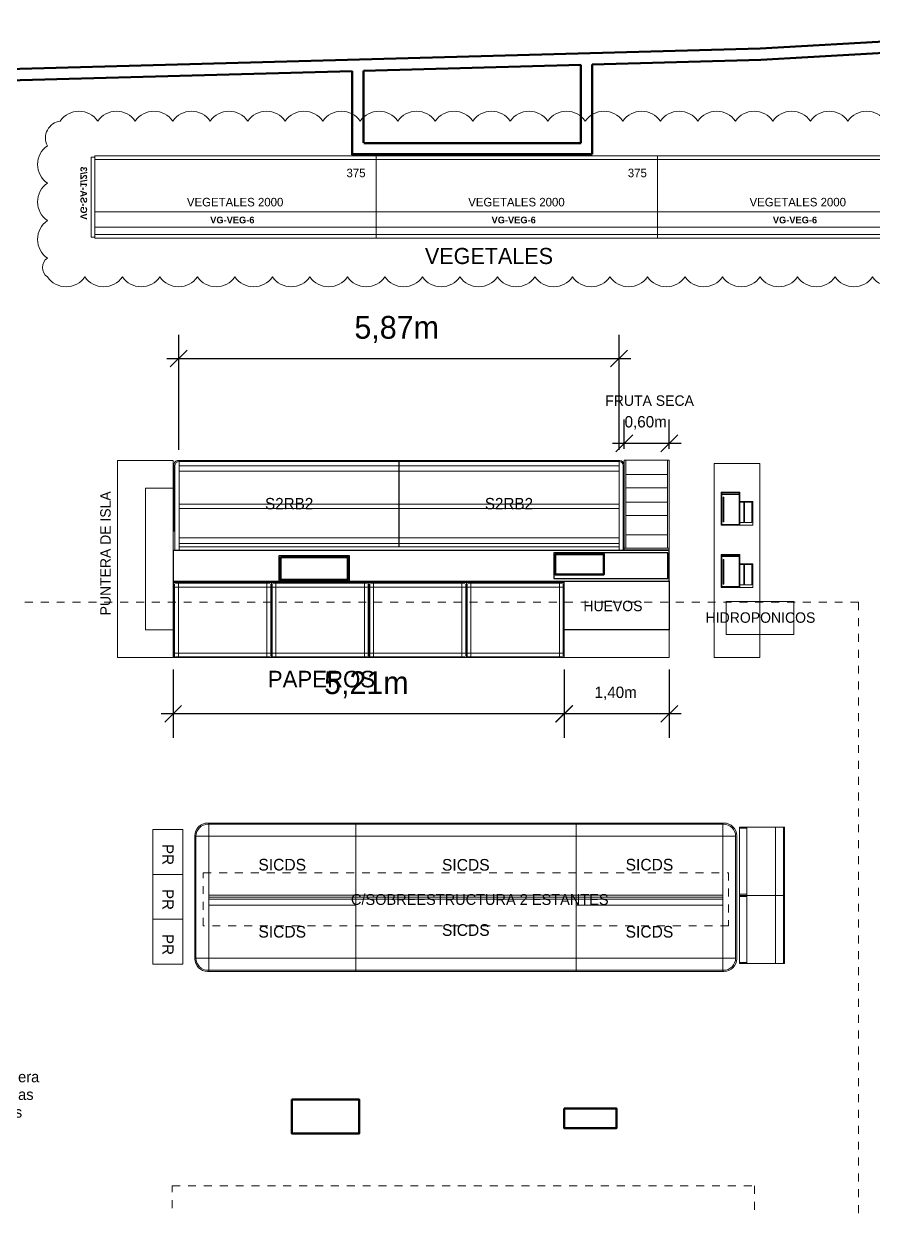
# Model space of a CAD drawing. Header units: metres. Extents: x -5.5 to 74.5, y -93.9 to -36.5.
# Drawn here: x 40.22 to 51.54, y -65.37 to -49.55 of the extents above; entities that cross this region are included whole.
import ezdxf

# ---------------------------------------------------------------- set-up
doc = ezdxf.new("R2010")
doc.units = ezdxf.units.M
doc.header["$LTSCALE"] = 0.508
doc.header["$PDMODE"] = 1
doc.header["$PDSIZE"] = -2
doc.linetypes.add('STYLE_01', pattern=[0.416641, 0.208282, -0.208359])
for name, color, linetype in [('A-EQPM-GOND-TXT', 50, 'Continuous'), ('A-EQPM-VEGET', 111, 'Continuous'), ('EQUIP. NUEVO', 7, 'Continuous'), ('ESTRUCTURA', 7, 'Continuous'), ('lineales', 1, 'Continuous'), ('Mover', 30, 'Continuous'), ('MUROS', 7, 'Continuous'), ('Nuevo-1', 160, 'Continuous'), ('TEXTO', 7, 'Continuous'), ('VARIOS', 7, 'Continuous'), ('zz-codigo heladeras', 7, 'Continuous'), ('zz-heladeras altas', 82, 'Continuous')]:
    doc.layers.add(name, color=color, linetype=linetype)
doc.styles.add('Arial', font='ARIAL.TTF')
doc.styles.add('Arial (bold)', font='ARIALBD.TTF')
doc.styles.add('Futura', font='')
doc.styles.add('Geneva', font='')
doc.styles.get('Futura').set_extended_font_data('Futura')
doc.styles.get('Geneva').set_extended_font_data('Geneva')
doc.dimstyles.new('Arch', dxfattribs={"dimtxt": 0.179036, "dimasz": 0.224482, "dimexe": 0.3175, "dimexo": 0.15875, "dimgap": 0.001587, "dimtad": 1, "dimzin": 3, "dimtxsty": 'Geneva', "dimblk": 'VW_SLASH', "dimcen": 0, "dimdle": 0.001587, "dimaunit": 1, "dimadec": 1, "dimazin": 0, "dimtfac": 0.8, "dimtix": 1, "dimtmove": 0, "dimatfit": 0, "dimldrblk": 'VW_FILLEDARROW-1', "dimfxl": 1, "dimfrac": 2, "dimtolj": 1, "dimtzin": 3, "dimarcsym": 0})

# ---------------------------------------------------------------- blocks, each defined once
blk = doc.blocks.new('Group-149')
at = {"color": 0, "linetype": 'Continuous', "lineweight": 9}
for p, q in [((12.918888, 6.56237), (13.013688, 6.56237)), ((13.504288, 5.666617), (13.504288, 6.576617)), ((13.013688, 5.680864), (12.918888, 5.680864))]:
    blk.add_line(p, q, dxfattribs=at)
at = {"color": 0, "linetype": 'Continuous', "lineweight": 5}
blk.add_lwpolyline([(12.918888, 6.576617), (13.516288, 6.576617), (13.516288, 5.666617), (12.918888, 5.666617)], close=True, dxfattribs=at)
at = {"color": 0, "linetype": 'Continuous', "lineweight": 20}
for points in [[(13.013688, 5.666617), (13.013688, 6.576617), (12.918888, 6.576617), (12.918888, 5.666617)], [(13.013688, 6.576617), (13.398088, 6.576617), (13.398088, 5.666617), (13.013688, 5.666617)], [(13.398088, 6.576617), (13.516288, 6.576617), (13.516288, 5.666617), (13.398088, 5.666617)]]:
    blk.add_lwpolyline(points, close=True, dxfattribs=at)
blk = doc.blocks.new('Group-150')
at = {"color": 0, "linetype": 'Continuous', "lineweight": 9}
for p, q in [((12.918888, 5.65237), (13.013688, 5.65237)), ((13.504288, 4.756617), (13.504288, 5.666617)), ((13.013688, 4.770864), (12.918888, 4.770864))]:
    blk.add_line(p, q, dxfattribs=at)
at = {"color": 0, "linetype": 'Continuous', "lineweight": 5}
blk.add_lwpolyline([(12.918888, 5.666617), (13.516288, 5.666617), (13.516288, 4.756617), (12.918888, 4.756617)], close=True, dxfattribs=at)
at = {"color": 0, "linetype": 'Continuous', "lineweight": 20}
for points in [[(13.013688, 4.756617), (13.013688, 5.666617), (12.918888, 5.666617), (12.918888, 4.756617)], [(13.013688, 5.666617), (13.398088, 5.666617), (13.398088, 4.756617), (13.013688, 4.756617)], [(13.398088, 5.666617), (13.516288, 5.666617), (13.516288, 4.756617), (13.398088, 4.756617)]]:
    blk.add_lwpolyline(points, close=True, dxfattribs=at)
blk = doc.blocks.new('Group-154')
at = {"color": 0, "linetype": 'Continuous', "lineweight": 5}
blk.add_lwpolyline([(-0.3, 0.2), (0.3, 0.2), (0.3, -0.2), (-0.3, -0.2)], close=True, dxfattribs=at)
at = {"color": 0, "insert": (-0.105, 0.075), "char_height": 0.1516, "attachment_point": 1, "line_spacing_factor": 0.96736, "style": 'Futura'}
blk.add_mtext('PR', dxfattribs=at)
blk = doc.blocks.new('PodioRojo')
at = {"color": 0}
blk.add_blockref('Group-154', (0, 0), dxfattribs=at)
blk = doc.blocks.new('Group-208')
at = {"color": 0, "linetype": 'STYLE_01', "lineweight": 5}
for p, q in [((5.354987, -2.949882), (5.354987, 1.790118)), ((5.354987, 1.790118), (13.114987, 1.790118)), ((13.114987, 1.790118), (13.114987, -2.949882)), ((13.114987, -2.949882), (5.354987, -2.949882))]:
    blk.add_line(p, q, dxfattribs=at)
blk = doc.blocks.new('Group-214')
at = {"color": 0, "linetype": 'Continuous', "lineweight": 9}
blk.add_lwpolyline([(13.639288, 9.146611), (13.639288, 9.586611), (13.060306, 9.586611), (12.739288, 9.586611), (12.739288, 9.146623)], close=True, dxfattribs=at)
blk = doc.blocks.new('Group-215')
at = {"color": 0, "linetype": 'Continuous', "lineweight": 30}
blk.add_lwpolyline([(11.981588, 9.856618), (11.981588, 10.266618), (7.727232, 10.266618), (5.368387, 10.266618), (5.368387, 9.85663)], close=True, dxfattribs=at)
blk = doc.blocks.new('Group-216')
at = {"color": 0, "linetype": 'Continuous', "lineweight": 30}
blk.add_lwpolyline([(11.960074, 9.891617), (11.960074, 10.237518), (10.982313, 10.237518), (10.440187, 10.237518), (10.440187, 9.891628)], close=True, dxfattribs=at)
blk = doc.blocks.new('Group-218')
at = {"color": 0, "linetype": 'Continuous', "lineweight": 30}
blk.add_lwpolyline([(10.581588, 9.208628), (10.581588, 9.856618), (11.482226, 9.856618), (11.981588, 9.856618), (11.981588, 9.208648)], close=True, dxfattribs=at)
blk = doc.blocks.new('Group-219')
at = {"color": 0, "linetype": 'Continuous', "lineweight": 9}
blk.add_lwpolyline([(11.981588, 8.838618), (11.981588, 9.856618), (11.08095, 9.856618), (10.581588, 9.856618), (10.581588, 8.838646)], close=True, dxfattribs=at)
blk = doc.blocks.new('Group-220')
at = {"color": 0, "linetype": 'Continuous', "lineweight": 9}
blk.add_lwpolyline([(5.368387, 9.208618), (5.368387, 11.096628), (5.130361, 11.096628), (4.998387, 11.096628), (4.998387, 9.208671)], close=True, dxfattribs=at)
blk = doc.blocks.new('Group-221')
at = {"color": 0, "linetype": 'Continuous', "lineweight": 30}
blk.add_lwpolyline([(7.717987, 9.856627), (7.717987, 10.196627), (7.113274, 10.196627), (6.777987, 10.196627), (6.777987, 9.856638)], close=True, dxfattribs=at)
blk = doc.blocks.new('*D396')
at = {"color": 0, "linetype": 'Continuous', "lineweight": -2}
for p, q in [((48.222, -55.226), (48.222, -54.833)), ((48.822, -55.226), (48.822, -54.833)), ((48.064, -55.15), (48.222, -55.15)), ((48.222, -55.15), (48.822, -55.15)), ((48.822, -55.15), (48.981, -55.15))]:
    blk.add_line(p, q, dxfattribs=at)
at = {"color": 0, "linetype": 'Continuous', "lineweight": 20}
for p, q in [((48.335, -55.038), (48.11, -55.262)), ((48.71, -55.262), (48.935, -55.038))]:
    blk.add_line(p, q, dxfattribs=at)
at = {"layer": 'Defpoints', "color": 0, "lineweight": 0}
for p in [(48.222, -55.15), (48.222, -55.385), (48.822, -55.385)]:
    blk.add_point(p, dxfattribs=at)
at = {"color": 0, "insert": (48.226, -54.787), "char_height": 0.1516, "attachment_point": 1, "line_spacing_factor": 0.96736, "style": 'Geneva'}
blk.add_mtext('0,60m', dxfattribs=at)
blk = doc.blocks.new('VW_FILLEDARROW-1')
at = {"color": 0, "lineweight": -2}
blk.add_solid([(0, 0), (-0.9, -0.241), (-0.9, 0.241)], dxfattribs=at)
blk = doc.blocks.new('VW_SLASH')
at = {"color": 0, "linetype": 'ByBlock', "lineweight": -2}
blk.add_line((0, 0), (-1, 0), dxfattribs=at)
at = {"color": 0, "linetype": 'ByBlock', "lineweight": 20}
blk.add_line((-0.5, -0.5), (0.5, 0.5), dxfattribs=at)
blk = doc.blocks.new('*D397')
at = {"color": 0, "linetype": 'Continuous', "lineweight": -2}
for p, q in [((47.422, -58.167), (47.422, -59.077)), ((48.822, -58.167), (48.822, -59.077)), ((47.422, -58.76), (47.264, -58.76)), ((48.822, -58.76), (47.422, -58.76)), ((48.981, -58.76), (48.822, -58.76))]:
    blk.add_line(p, q, dxfattribs=at)
at = {"color": 0, "linetype": 'Continuous', "lineweight": 20}
for p, q in [((47.535, -58.647), (47.31, -58.872)), ((48.71, -58.872), (48.935, -58.647))]:
    blk.add_line(p, q, dxfattribs=at)
at = {"layer": 'Defpoints', "color": 0, "lineweight": 0}
for p in [(47.422, -58.008), (48.822, -58.008), (48.822, -58.76)]:
    blk.add_point(p, dxfattribs=at)
at = {"color": 0, "insert": (47.826, -58.396), "char_height": 0.1516, "attachment_point": 1, "line_spacing_factor": 0.96736, "style": 'Geneva'}
blk.add_mtext('1,40m', dxfattribs=at)
blk = doc.blocks.new('Group-224')
at = {"color": 0, "linetype": 'Continuous', "lineweight": 9}
for points in [[(11.381588, 11.471622), (11.401588, 11.471622), (11.401588, 10.297792), (11.381588, 10.297792)], [(11.401588, 11.471622), (11.958558, 11.471622), (11.958558, 11.101622), (11.401588, 11.101622)], [(11.958558, 11.471622), (11.978558, 11.471622), (11.978558, 10.297792), (11.958558, 10.297792)], [(11.401588, 11.281622), (11.958558, 11.281622), (11.958558, 11.101622), (11.401588, 11.101622)], [(11.401588, 11.101622), (11.958558, 11.101622), (11.958558, 10.731622), (11.401588, 10.731622)], [(11.401588, 10.911622), (11.958558, 10.911622), (11.958558, 10.731622), (11.401588, 10.731622)], [(11.401588, 10.731622), (11.958558, 10.731622), (11.958558, 10.297792), (11.401588, 10.297792)], [(11.401588, 10.477792), (11.958558, 10.477792), (11.958558, 10.297792), (11.401588, 10.297792)], [(11.381588, 10.297792), (11.978558, 10.297792), (11.978558, 10.277792), (11.381588, 10.277792)]]:
    blk.add_lwpolyline(points, close=True, dxfattribs=at)
blk = doc.blocks.new('Group-260')
at = {"color": 0, "linetype": 'Continuous', "lineweight": 9}
for p, q in [((-0.48, 0), (0.48, 0)), ((-0.48, 0), (-0.48, -0.01)), ((-0.5, -0.02), (-0.49, -0.02)), ((-0.48, -0.01), (0.48, -0.01)), ((-0.5, -0.32), (-0.5, -1.28)), ((0.5, -0.32), (0.5, -1.3)), ((-0.5, -1.28), (-0.49, -1.28)), ((0.49, -1.29), (-0.48, -1.29)), ((-0.48, -1.3), (-0.48, -1.29)), ((-0.48, -1.3), (0.5, -1.3))]:
    blk.add_line(p, q, dxfattribs=at)
at = {"color": 0, "linetype": 'Continuous', "lineweight": 20}
for p, q in [((-0.49, -0.06), (-0.49, -1.24)), ((-0.44, -1.24), (-0.44, -0.06)), ((0.03, -0.06), (-0.44, -0.06)), ((0.03, -0.06), (0.44, -0.06)), ((0.44, -1.24), (0.44, -0.06)), ((0.49, -1.24), (0.49, -0.06)), ((0.03, -1.24), (-0.44, -1.24)), ((0.03, -1.24), (0.44, -1.24))]:
    blk.add_line(p, q, dxfattribs=at)
at = {"color": 0, "linetype": 'Continuous', "lineweight": 5}
blk.add_lwpolyline([(-0.5, 0), (0.5, 0), (0.5, -1.3), (-0.5, -1.3)], close=True, dxfattribs=at)
at = {"color": 0, "linetype": 'Continuous', "lineweight": 20}
for points in [[(-0.49, -0.02), (-0.5, -0.02), (-0.5, -0.01), (-0.5, 0), (-0.48, 0), (-0.48, -0.01), (-0.44, -0.01), (-0.44, -0.06), (-0.49, -0.06)], [(0.49, -0.02), (0.5, -0.02), (0.5, -0.01), (0.5, 0), (0.48, 0), (0.48, -0.01), (0.44, -0.01), (0.44, -0.06), (0.49, -0.06)], [(-0.48, -1.29), (-0.48, -1.3), (-0.5, -1.3), (-0.5, -1.3), (-0.5, -1.28), (-0.49, -1.28), (-0.49, -1.24), (-0.44, -1.24), (-0.44, -1.29)], [(0.48, -1.29), (0.48, -1.3), (0.5, -1.3), (0.5, -1.3), (0.5, -1.28), (0.49, -1.28), (0.49, -1.24), (0.44, -1.24), (0.44, -1.29)]]:
    blk.add_lwpolyline(points, close=True, dxfattribs=at)
blk = doc.blocks.new('PAPEROS')
at = {"color": 0}
blk.add_blockref('Group-260', (0, 0), dxfattribs=at)
blk = doc.blocks.new('Group-261')
at = {"color": 0, "linetype": 'Continuous', "lineweight": 20}
for p, q in [((-0.055, 1.2), (0, 1.2)), ((-0.055, 0.065), (-0.055, 1.2)), ((0, 1.2), (0, 0))]:
    blk.add_line(p, q, dxfattribs=at)
at = {"color": 0, "linetype": 'Continuous', "lineweight": 9}
for p, q in [((-0.07, 0.944), (-0.055, 0.944)), ((-0.07, 0.06), (-0.07, 0.944)), ((-0.01, 0), (0, 0)), ((-0.005, 0.015), (0, 0.015))]:
    blk.add_line(p, q, dxfattribs=at)
at = {"color": 0, "linetype": 'Continuous', "lineweight": 5}
for centre, radius in [((-0.01, 0.06), 0.06), ((-0.005, 0.065), 0.05)]:
    blk.add_arc(centre, radius, 180, 270, dxfattribs=at)
blk = doc.blocks.new('LATERAL IZQ')
at = {"color": 0}
blk.add_blockref('Group-261', (0, 0), dxfattribs=at)
blk = doc.blocks.new('Group-262')
at = {"color": 0, "linetype": 'Continuous', "lineweight": 20}
for p, q in [((0, 1.2), (0, 0)), ((0.055, 1.2), (0, 1.2)), ((0.055, 0.065), (0.055, 1.2))]:
    blk.add_line(p, q, dxfattribs=at)
at = {"color": 0, "linetype": 'Continuous', "lineweight": 9}
for p, q in [((0.07, 0.944), (0.055, 0.944)), ((0.07, 0.06), (0.07, 0.944)), ((0.005, 0.015), (0, 0.015)), ((0.01, 0), (0, 0))]:
    blk.add_line(p, q, dxfattribs=at)
at = {"color": 0, "linetype": 'Continuous', "lineweight": 5}
for centre, radius in [((0.005, 0.065), 0.05), ((0.01, 0.06), 0.06)]:
    blk.add_arc(centre, radius, 270, 0, dxfattribs=at)
blk = doc.blocks.new('LATERAL DER')
at = {"color": 0}
blk.add_blockref('Group-262', (0, 0), dxfattribs=at)
blk = doc.blocks.new('S2RB2 3m')
at = {"color": 0, "linetype": 'Continuous', "lineweight": 20}
blk.add_line((0, -0.043), (2.934, -0.043), dxfattribs=at)
at = {"color": 0, "linetype": 'Continuous', "lineweight": 9}
for p, q in [((0, -0.118), (2.934, -0.118)), ((2.934, -0.511), (0, -0.511)), ((0, -0.568), (2.934, -0.568)), ((0, -1.009), (2.934, -1.009)), ((0, -1.079), (2.934, -1.079)), ((2.934, -1.135), (0, -1.135))]:
    blk.add_line(p, q, dxfattribs=at)
at = {"color": 0, "linetype": 'Continuous', "lineweight": 5}
blk.add_lwpolyline([(0, 0), (2.934, 0), (2.934, -1.15), (0, -1.15)], close=True, dxfattribs=at)
at = {"color": 0, "linetype": 'Continuous', "lineweight": 20}
blk.add_lwpolyline([(0, 0), (2.934, 0), (2.934, -1.15), (0, -1.15)], close=True, dxfattribs=at)
at = {"color": 0, "insert": (1.467, -0.651), "char_height": 0.1518, "width": 0.648, "attachment_point": 2, "rotation": 180, "line_spacing_factor": 0.96736, "style": 'Geneva'}
blk.add_mtext('S2RB2', dxfattribs=at)
blk = doc.blocks.new('Group-263')
at = {"color": 0, "linetype": 'Continuous', "lineweight": 5}
for points in [[(12.673288, 10.603718), (12.673288, 11.043718), (12.923288, 11.043718), (12.923288, 10.603718)], [(12.683288, 10.613718), (12.683288, 11.029718), (12.913288, 11.029718), (12.913288, 10.613718)], [(12.683288, 10.615718), (12.683288, 11.015718), (12.913288, 11.015718), (12.913288, 10.615718)], [(12.701288, 10.647718), (12.701288, 10.977718), (12.707288, 10.977718), (12.707288, 10.647718)], [(12.923288, 10.603718), (12.923288, 10.919718), (13.093288, 10.919718), (13.093288, 10.603718)], [(12.923288, 10.639718), (12.923288, 10.911718), (12.975288, 10.911718), (12.975288, 10.639718)], [(12.983288, 10.639718), (12.983288, 10.911718), (13.083288, 10.911718), (13.083288, 10.639718)]]:
    blk.add_lwpolyline(points, close=True, dxfattribs=at)
blk = doc.blocks.new('Group-264')
at = {"color": 0, "linetype": 'Continuous', "lineweight": 5}
for points in [[(12.673288, 9.772617), (12.673288, 10.212617), (12.923288, 10.212617), (12.923288, 9.772617)], [(12.683288, 9.782617), (12.683288, 10.198617), (12.913288, 10.198617), (12.913288, 9.782617)], [(12.683288, 9.784617), (12.683288, 10.184617), (12.913288, 10.184617), (12.913288, 9.784617)], [(12.701288, 9.816617), (12.701288, 10.146617), (12.707288, 10.146617), (12.707288, 9.816617)], [(12.923288, 9.772617), (12.923288, 10.088617), (13.093288, 10.088617), (13.093288, 9.772617)], [(12.923288, 9.808617), (12.923288, 10.080617), (12.975288, 10.080617), (12.975288, 9.808617)], [(12.983288, 9.808617), (12.983288, 10.080617), (13.083288, 10.080617), (13.083288, 9.808617)]]:
    blk.add_lwpolyline(points, close=True, dxfattribs=at)
blk = doc.blocks.new('Group-265')
at = {"color": 0, "linetype": 'Continuous', "lineweight": 20}
blk.add_lwpolyline([(12.581588, 8.838608), (13.189288, 8.838608), (13.189288, 11.428608), (12.581588, 11.428608)], close=True, dxfattribs=at)
blk = doc.blocks.new('Group-268')
at = {"color": 0, "linetype": 'Continuous', "lineweight": 20}
blk.add_lwpolyline([(2.937, -0.99), (0, -0.99), (0, -1.965), (2.937, -1.965)], close=True, dxfattribs=at)
blk = doc.blocks.new('Group-269')
at = {"color": 0, "linetype": 'Continuous', "lineweight": 20}
blk.add_lwpolyline([(2.937, -0.99), (0, -0.99), (0, -0.015), (2.937, -0.015)], close=True, dxfattribs=at)
blk = doc.blocks.new('SICDS 3m')
at = {"color": 0, "linetype": 'Continuous', "lineweight": 9}
for p, q in [((2.937, 0), (0, 0)), ((2.937, -1.98), (0, -1.98))]:
    blk.add_line(p, q, dxfattribs=at)
at = {"color": 0, "linetype": 'Continuous', "lineweight": 5}
blk.add_lwpolyline([(0, 0), (2.937, 0), (2.937, -1.98), (0, -1.98)], close=True, dxfattribs=at)
at = {"color": 0, "linetype": 'Continuous', "lineweight": 20}
for points in [[(2.937, -0.963), (0, -0.963), (0, -0.177), (2.937, -0.177)], [(2.937, -1.018), (0, -1.018), (0, -1.803), (2.937, -1.803)]]:
    blk.add_lwpolyline(points, close=True, dxfattribs=at)
at = {"color": 0}
for name in ['Group-269', 'Group-268']:
    blk.add_blockref(name, (0, 0), dxfattribs=at)
at = {"color": 0, "char_height": 0.1554, "attachment_point": 2, "line_spacing_factor": 0.96736, "style": 'Geneva'}
for insert in [(1.468, -0.48), (1.468, -1.35)]:
    blk.add_mtext('SICDS', dxfattribs=dict(at, insert=insert))
blk = doc.blocks.new('Group-270')
at = {"color": 0, "linetype": 'Continuous', "lineweight": 9}
for p, q in [((0.016, 0.015), (0, 0.015)), ((0.186, -1.795), (0.186, -0.155)), ((0.016, -1.965), (0, -1.965))]:
    blk.add_line(p, q, dxfattribs=at)
at = {"color": 0, "linetype": 'Continuous', "lineweight": 20}
for p, q in [((0.009, 0), (0, 0)), ((0.009, -1.95), (0, -1.95))]:
    blk.add_line(p, q, dxfattribs=at)
blk.add_lwpolyline([(0, -0.162), (0.171, -0.162), (0.171, -1.788), (0, -1.788)], close=True, dxfattribs=at)
for centre, start, end in [((0.009, -0.162), 0, 90), ((0.009, -1.788), 270, 0)]:
    blk.add_arc(centre, 0.162, start, end, dxfattribs=at)
at = {"color": 0, "linetype": 'Continuous', "lineweight": 9}
for centre, start, end in [((0.016, -0.155), 0, 90), ((0.016, -1.795), 270, 0)]:
    blk.add_arc(centre, 0.17, start, end, dxfattribs=at)
blk = doc.blocks.new('LATERAL DER CICDS')
at = {"color": 0}
blk.add_blockref('Group-270', (0, 0), dxfattribs=at)
blk = doc.blocks.new('Group-271')
at = {"color": 0, "linetype": 'Continuous', "lineweight": 9}
for p, q in [((-0.016, 0.015), (0, 0.015)), ((-0.186, -1.795), (-0.186, -0.155)), ((-0.016, -1.965), (0, -1.965))]:
    blk.add_line(p, q, dxfattribs=at)
at = {"color": 0, "linetype": 'Continuous', "lineweight": 20}
for p, q in [((-0.009, 0), (0, 0)), ((-0.009, -1.95), (0, -1.95))]:
    blk.add_line(p, q, dxfattribs=at)
blk.add_lwpolyline([(0, -0.162), (-0.171, -0.162), (-0.171, -1.788), (0, -1.788)], close=True, dxfattribs=at)
at = {"color": 0, "linetype": 'Continuous', "lineweight": 9}
for centre, start, end in [((-0.016, -0.155), 90, 180), ((-0.016, -1.795), 180, 270)]:
    blk.add_arc(centre, 0.17, start, end, dxfattribs=at)
at = {"color": 0, "linetype": 'Continuous', "lineweight": 20}
for centre, start, end in [((-0.009, -0.162), 90, 180), ((-0.009, -1.788), 180, 270)]:
    blk.add_arc(centre, 0.162, start, end, dxfattribs=at)
blk = doc.blocks.new('LATERAL IZQ CICDS')
at = {"color": 0}
blk.add_blockref('Group-271', (0, 0), dxfattribs=at)
blk = doc.blocks.new('Group-272')
at = {"color": 0, "linetype": 'Continuous', "lineweight": 20}
blk.add_lwpolyline([(1.958, -1.095), (0, -1.095), (0, -0.015), (1.958, -0.015)], close=True, dxfattribs=at)
blk = doc.blocks.new('Group-273')
at = {"color": 0, "linetype": 'Continuous', "lineweight": 20}
blk.add_lwpolyline([(1.958, -1.965), (0, -1.965), (0, -1.017), (1.958, -1.017)], close=True, dxfattribs=at)
blk = doc.blocks.new('Group-274')
at = {"color": 0, "linetype": 'Continuous', "lineweight": 20}
blk.add_lwpolyline([(1.958, -1.965), (0, -1.965), (0, -1.803), (1.958, -1.803)], close=True, dxfattribs=at)
blk = doc.blocks.new('SICDS 2m')
at = {"color": 0, "linetype": 'Continuous', "lineweight": 9}
for p, q in [((1.958, 0), (0, 0)), ((1.958, -0.99), (0, -0.99)), ((1.958, -1.98), (0, -1.98))]:
    blk.add_line(p, q, dxfattribs=at)
at = {"color": 0, "linetype": 'Continuous', "lineweight": 5}
blk.add_lwpolyline([(0, 0), (1.958, 0), (1.958, -1.98), (0, -1.98)], close=True, dxfattribs=at)
at = {"color": 0, "linetype": 'Continuous', "lineweight": 20}
for points in [[(1.958, -0.962), (0, -0.962), (0, -0.177), (1.958, -0.177)], [(1.958, -1.803), (0, -1.803), (0, -1.017), (1.958, -1.017)]]:
    blk.add_lwpolyline(points, close=True, dxfattribs=at)
at = {"color": 0}
for name in ['Group-272', 'Group-273', 'Group-274']:
    blk.add_blockref(name, (0, 0), dxfattribs=at)
at = {"color": 0, "char_height": 0.1554, "attachment_point": 2, "line_spacing_factor": 0.96736, "style": 'Geneva'}
for insert in [(0.979, -0.478), (0.979, -1.373)]:
    blk.add_mtext('SICDS', dxfattribs=dict(at, insert=insert))
blk = doc.blocks.new('Group-275')
at = {"color": 0}
for name, p in [('LATERAL IZQ CICDS', (5.842987, 6.616618)), ('SICDS 2m', (5.842987, 6.631618)), ('SICDS 3m', (7.800987, 6.631618)), ('SICDS 2m', (10.737987, 6.631618)), ('LATERAL DER CICDS', (12.693987, 6.616618))]:
    blk.add_blockref(name, p, dxfattribs=at)
blk = doc.blocks.new('*D497')
at = {"color": 0, "linetype": 'Continuous', "lineweight": -2}
for p, q in [((42.209, -58.167), (42.209, -59.077)), ((47.419, -58.167), (47.419, -59.077)), ((42.209, -58.76), (42.05, -58.76)), ((47.419, -58.76), (42.209, -58.76)), ((47.578, -58.76), (47.419, -58.76))]:
    blk.add_line(p, q, dxfattribs=at)
at = {"color": 0, "linetype": 'Continuous', "lineweight": 20}
for p, q in [((42.321, -58.647), (42.097, -58.872)), ((47.307, -58.872), (47.531, -58.647))]:
    blk.add_line(p, q, dxfattribs=at)
at = {"layer": 'Defpoints', "color": 0, "lineweight": 0}
for p in [(42.209, -58.008), (47.419, -58.008), (47.419, -58.76)]:
    blk.add_point(p, dxfattribs=at)
at = {"color": 0, "insert": (44.221, -58.192), "char_height": 0.3032, "attachment_point": 1, "line_spacing_factor": 0.96736, "style": 'Geneva'}
blk.add_mtext('5,21m', dxfattribs=at)
blk = doc.blocks.new('*D498')
at = {"color": 0, "linetype": 'Continuous', "lineweight": -2}
for p, q in [((42.283, -55.236), (42.283, -53.703)), ((48.152, -55.236), (48.152, -53.703)), ((42.125, -54.02), (42.283, -54.02)), ((42.283, -54.02), (48.152, -54.02)), ((48.152, -54.02), (48.311, -54.02))]:
    blk.add_line(p, q, dxfattribs=at)
at = {"color": 0, "linetype": 'Continuous', "lineweight": 20}
for p, q in [((42.396, -53.908), (42.171, -54.132)), ((48.04, -54.132), (48.265, -53.908))]:
    blk.add_line(p, q, dxfattribs=at)
at = {"layer": 'Defpoints', "color": 0, "lineweight": 0}
for p in [(42.283, -54.02), (42.283, -55.395), (48.152, -55.395)]:
    blk.add_point(p, dxfattribs=at)
at = {"color": 0, "insert": (44.625, -53.452), "char_height": 0.3032, "attachment_point": 1, "line_spacing_factor": 0.96736, "style": 'Geneva'}
blk.add_mtext('5,87m', dxfattribs=at)
blk = doc.blocks.new('VG-VEG-6')
at = {"layer": 'A-EQPM-VEGET', "lineweight": 0}
for p, q in [((3.75, 0), (3.75, -1.067)), ((3.75, -0.954), (3.75, -1.072))]:
    blk.add_line(p, q, dxfattribs=at)
at = {"layer": 'zz-heladeras altas', "lineweight": 0}
for p, q in [((0, 0), (0, -1.067)), ((0, 0), (0, -1.067)), ((0, 0), (0, -1.067)), ((3.75, 0), (0, 0)), ((0, 0), (0, -1.1)), ((3.75, -1.1), (3.75, 0)), ((3.75, -0.748), (0, -0.748)), ((3.75, -0.953), (0, -0.953)), ((0, -0.954), (0, -1.072)), ((3.75, -1.05), (0, -1.05)), ((0, -1.1), (3.75, -1.1)), ((3.75, -1.1), (0, -1.1)), ((3.73, -1.1), (0.075, -1.1))]:
    blk.add_line(p, q, dxfattribs=at)
for points in [[(0, 0), (3.75, 0), (3.75, -1.1), (0, -1.1)], [(3.75, 0), (3.75, -0.05), (0, -0.05), (0, 0)]]:
    blk.add_lwpolyline(points, close=True, dxfattribs=at)
at = {"layer": 'A-EQPM-GOND-TXT', "linetype": 'Continuous', "lineweight": 0, "line_spacing_factor": 0.967741, "style": 'Futura'}
for s, insert, char_height, width, attachment_point in [('375', (3.609, -0.171), 0.1138, 0.4299, 3), ('VEGETALES 2000', (1.871, -0.618), 0.11379, 2.08459, 5)]:
    blk.add_mtext(s, dxfattribs=dict(at, insert=insert, char_height=char_height, width=width, attachment_point=attachment_point))
at = {"layer": 'zz-codigo heladeras', "color": 7, "insert": (1.539, -0.901), "char_height": 0.0884, "attachment_point": 7, "line_spacing_factor": 0.992596, "style": 'Arial (bold)'}
blk.add_mtext('VG-VEG-6', dxfattribs=at)

msp = doc.modelspace()

# ---------------------------------------------------------------- linework, layer by layer
at = {"layer": 'ESTRUCTURA', "linetype": 'Continuous', "lineweight": 50}
for points in [[(43.639, -56.67), (44.539, -56.67), (44.539, -56.97), (43.639, -56.97)], [(47.301, -56.629), (47.951, -56.629), (47.951, -56.899), (47.301, -56.899)], [(43.789, -63.905), (44.689, -63.905), (44.689, -64.355), (43.789, -64.355)], [(47.419, -64.025), (48.119, -64.025), (48.119, -64.285), (47.419, -64.285)]]:
    msp.add_lwpolyline(points, close=True, dxfattribs=at)
at = {"layer": 'lineales', "color": 22, "linetype": 'Continuous', "lineweight": 0, "true_color": 0xd12b15, "flags": 128}
msp.add_lwpolyline([(51.703, -50.852, 0.520567), (51.203, -50.852, 0.520567), (50.703, -50.852, 0.520567), (50.203, -50.852, 0.520567), (49.703, -50.852, 0.520567), (49.203, -50.852, 0.520567), (48.703, -50.852, 0.520567), (48.203, -50.852, 0.520567), (47.703, -50.852, 0.520567), (47.203, -50.852, 0.520567), (46.703, -50.852, 0.520567), (46.203, -50.852, 0.520567), (45.703, -50.852, 0.520567), (45.203, -50.852, 0.520567), (44.703, -50.852, 0.520567), (44.203, -50.852, 0.520567), (43.703, -50.852, 0.520567), (43.203, -50.852, 0.520567), (42.703, -50.852, 0.520567), (42.203, -50.852, 0.520567), (41.703, -50.852, 0.520567), (41.203, -50.852, 0.520567), (40.703, -50.852, 0.520567), (40.532, -51.18, 0.520567), (40.532, -51.68, 0.520567), (40.532, -52.18, 0.520567), (40.532, -52.68, 0.520567), (40.532, -52.931, 0.520567), (41.032, -52.931, 0.520567), (41.532, -52.931, 0.520567), (42.032, -52.931, 0.520567), (42.532, -52.931, 0.520567), (43.032, -52.931, 0.520567), (43.532, -52.931, 0.520567), (44.032, -52.931, 0.520567), (44.532, -52.931, 0.520567), (45.032, -52.931, 0.520567), (45.532, -52.931, 0.520567), (46.032, -52.931, 0.520567), (46.532, -52.931, 0.520567), (47.032, -52.931, 0.520567), (47.532, -52.931, 0.520567), (48.032, -52.931, 0.520567), (48.532, -52.931, 0.520567), (49.032, -52.931, 0.520567), (49.532, -52.931, 0.520567), (50.032, -52.931, 0.520567), (50.532, -52.931, 0.520567), (51.032, -52.931, 0.520567), (51.532, -52.931, 0.520567), (52.032, -52.931, 0.520567)], format="xyb", dxfattribs=at)
at = {"layer": 'MUROS', "linetype": 'Continuous', "lineweight": 50}
for p, q in [((50.035, -49.885), (55.821, -49.553)), ((39.73, -50.167), (50.035, -49.885)), ((50.042, -50.035), (53.474, -49.838)), ((44.744, -50.18), (47.644, -50.101)), ((47.644, -51.145), (47.644, -50.101)), ((47.794, -50.097), (50.042, -50.035)), ((47.794, -51.295), (47.794, -50.096)), ((39.734, -50.317), (44.594, -50.184)), ((44.594, -50.184), (44.594, -51.3)), ((44.744, -50.18), (44.744, -51.14)), ((44.749, -51.145), (47.644, -51.145)), ((44.589, -51.295), (47.794, -51.295))]:
    msp.add_line(p, q, dxfattribs=at)
at = {"layer": 'Nuevo-1', "linetype": 'Continuous', "lineweight": 5}
msp.add_lwpolyline([(41.469, -56.898), (41.469, -58.008), (42.209, -58.008), (42.209, -57.638), (41.839, -57.638), (41.839, -56.898), (41.839, -55.75), (42.209, -55.75), (42.209, -55.38), (41.971, -55.38), (41.839, -55.38), (41.469, -55.38)], close=True, dxfattribs=at)
at = {"layer": 'Nuevo-1', "linetype": 'STYLE_01', "lineweight": 9}
msp.add_lwpolyline([(42.61, -60.878), (49.61, -60.878), (49.61, -61.585), (42.61, -61.585)], close=True, dxfattribs=at)
at = {"layer": 'VARIOS', "linetype": 'STYLE_01', "lineweight": 9}
for q in [(39.732, -57.27), (51.345, -70.185)]:
    msp.add_line((51.345, -57.27), q, dxfattribs=at)
at = {"layer": 'zz-heladeras altas', "lineweight": 0}
msp.add_lwpolyline([(41.164, -51.333), (41.164, -52.4), (41.114, -52.4), (41.114, -51.333)], close=True, dxfattribs=at)

# ---------------------------------------------------------------- block references
at = {"layer": 'EQUIP. NUEVO'}
for name in ['Group-149', 'Group-150']:
    msp.add_blockref(name, (36.841, -66.847), dxfattribs=at)
at = {"layer": 'Mover'}
for name, p, rotation in [('LATERAL DER', (42.288, -55.38), 180), ('S2RB2 3m', (45.222, -56.53), 180), ('S2RB2 3m', (48.152, -56.53), 180), ('LATERAL IZQ', (48.152, -55.38), 180), ('PAPEROS', (43.519, -57.508), 270), ('PAPEROS', (44.819, -57.508), 270), ('PAPEROS', (46.119, -57.508), 270), ('PAPEROS', (47.419, -57.508), 270)]:
    msp.add_blockref(name, p, dxfattribs=dict(at, rotation=rotation))
for name in ['Group-265', 'Group-263', 'Group-264', 'Group-275']:
    msp.add_blockref(name, (36.841, -66.847), dxfattribs=at)
at = {"layer": 'Nuevo-1'}
for name in ['Group-224', 'Group-220', 'Group-215', 'Group-216', 'Group-221', 'Group-218', 'Group-219', 'Group-214', 'Group-208']:
    msp.add_blockref(name, (36.841, -66.847), dxfattribs=at)
at = {"layer": 'VARIOS', "rotation": 270}
for p in [(42.14, -60.6), (42.14, -61.2), (42.14, -61.8)]:
    msp.add_blockref('PodioRojo', p, dxfattribs=at)
at = {"layer": 'zz-heladeras altas', "lineweight": 0}
for p in [(41.164, -51.316), (44.914, -51.316), (48.664, -51.316)]:
    msp.add_blockref('VG-VEG-6', p, dxfattribs=at)

# ---------------------------------------------------------------- texts
at = {"layer": 'Mover', "insert": (44.186, -58.185), "char_height": 0.2211, "attachment_point": 2, "line_spacing_factor": 0.96736, "style": 'Futura'}
msp.add_mtext('PAPEROS', dxfattribs=at)
at = {"layer": 'Nuevo-1', "attachment_point": 1, "line_spacing_factor": 0.96736, "style": 'Futura'}
for s, insert, char_height in [('FRUTA SECA', (47.968, -54.511), 0.1396), ('HUEVOS', (47.677, -57.25), 0.1396), ('HIDROPONICOS', (49.307, -57.405), 0.13959), ('heladera \\Pbebidas\\P2 ptas', (39.664, -63.528), 0.1461)]:
    msp.add_mtext(s, dxfattribs=dict(at, insert=insert, char_height=char_height))
at = {"layer": 'Nuevo-1', "insert": (41.237, -57.445), "char_height": 0.1391, "attachment_point": 1, "rotation": 90, "line_spacing_factor": 0.96736, "style": 'Futura'}
msp.add_mtext('PUNTERA DE ISLA', dxfattribs=at)
at = {"layer": 'Nuevo-1', "insert": (44.579, -61.163), "char_height": 0.14489, "width": 3.31103, "attachment_point": 1, "line_spacing_factor": 0.96736, "style": 'Futura'}
msp.add_mtext('C/SOBREESTRUCTURA 2 ESTANTES', dxfattribs=at)
at = {"layer": 'TEXTO', "insert": (46.419, -52.544), "char_height": 0.2148, "attachment_point": 2, "line_spacing_factor": 0.96736, "style": 'Futura'}
msp.add_mtext('VEGETALES', dxfattribs=at)
at = {"layer": 'zz-heladeras altas', "color": 7, "extrusion": (0, 0, -1), "insert": (40.971, -52.167), "char_height": 0.08842, "attachment_point": 7, "text_direction": (0, 1, 0), "line_spacing_factor": 0.992596, "style": 'Arial (bold)'}
msp.add_mtext('VG-SA-1/2/3', dxfattribs=at)

# ---------------------------------------------------------------- dimensions: what is measured, and where the dimension line sits
at = {"layer": 'lineales', "linetype": 'Continuous', "lineweight": 9}
for base, p1, p2, picture, middle in [((42.283, -54.02), (48.152, -55.395), (42.283, -55.395), '*D498', (45.218, -54.02)), ((47.419, -58.76), (42.209, -58.008), (47.419, -58.008), '*D497', (44.814, -58.76))]:
    dim = msp.add_linear_dim(base=base, p1=p1, p2=p2, dimstyle='Arch', override={"dimtxt": 0.303169, "dimgap": 0.15875, "dimpost": '<>m', "dimtxsty": 'Arial', "dimtmove": 2}, dxfattribs=at)
    dim.commit()
    dim.dimension.update_dxf_attribs({"geometry": picture, "text_midpoint": middle})
at = {"layer": 'Nuevo-1', "linetype": 'Continuous', "lineweight": 9}
for base, p1, p2, picture, middle in [((48.222, -55.15), (48.822, -55.385), (48.222, -55.385), '*D396', (48.522, -55.15)), ((48.822, -58.76), (47.422, -58.008), (48.822, -58.008), '*D397', (48.122, -58.76))]:
    dim = msp.add_linear_dim(base=base, p1=p1, p2=p2, dimstyle='Arch', override={"dimtxt": 0.151587, "dimgap": 0.15875, "dimpost": '<>m', "dimtxsty": 'Arial', "dimtmove": 2}, dxfattribs=at)
    dim.commit()
    dim.dimension.update_dxf_attribs({"geometry": picture, "text_midpoint": middle})

doc.saveas('drawing.dxf')
